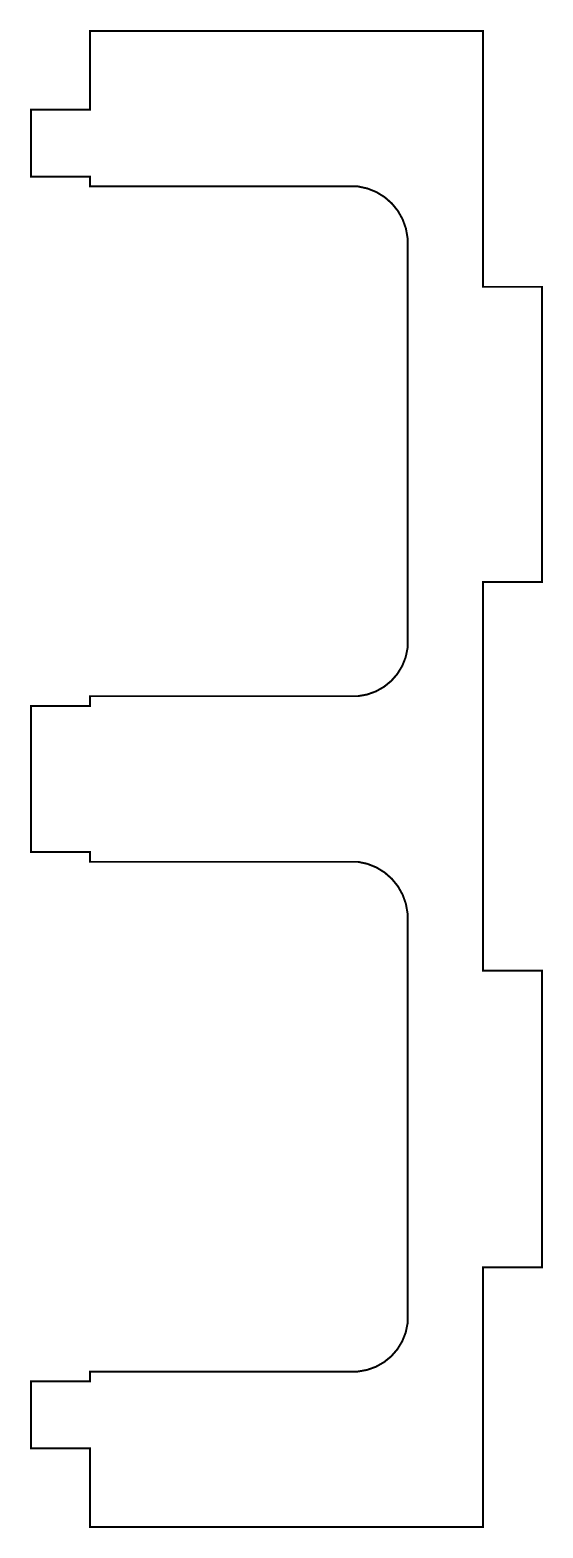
# Model space of a CAD drawing. Extents: x 0.39 to 1.42, y 0.4 to 3.4.
import ezdxf

# ---------------------------------------------------------------- set-up
doc = ezdxf.new("R2010")
doc.units = 0
doc.layers.get('0').update_dxf_attribs({"linetype": 'CONTINUOUS'})

msp = doc.modelspace()

# ---------------------------------------------------------------- linework, layer by layer
at = {"color": 5, "const_width": 0.003937}
msp.add_lwpolyline([(1.04861, 0.716851), (0.511828, 0.716851), (0.511828, 0.697157), (0.393718, 0.697157), (0.393718, 0.563314), (0.511828, 0.563314), (0.511828, 0.405817), (1.29921, 0.405817), (1.29921, 0.92551), (1.41732, 0.92551), (1.41732, 1.51828), (1.29921, 1.51828), (1.29921, 2.29563), (1.41732, 2.29563), (1.41732, 2.88618), (1.29921, 2.88618), (1.29921, 3.39794), (0.511828, 3.39794), (0.511828, 3.2405), (0.393718, 3.2405), (0.393718, 3.10661), (0.511828, 3.10661), (0.511828, 3.08697), (1.04861, 3.08697), (1.06755, 3.0829), (1.0855, 3.07574), (1.102, 3.0656), (1.11654, 3.05285), (1.12874, 3.03782), (1.13818, 3.02094), (1.14469, 3.00271), (1.14795, 2.98367), (1.14795, 2.16363), (1.14415, 2.1454), (1.13726, 2.12804), (1.12755, 2.11208), (1.11529, 2.09804), (1.1008, 2.08626), (1.08458, 2.0771), (1.067, 2.07081), (1.04861, 2.06754), (0.511828, 2.06754), (0.511828, 2.0479), (0.393718, 2.0479), (0.393718, 1.75592), (0.511828, 1.75592), (0.511828, 1.73622), (1.04861, 1.73622), (1.06755, 1.73221), (1.0855, 1.72504), (1.102, 1.7149), (1.11654, 1.70215), (1.12874, 1.68713), (1.13818, 1.67025), (1.14469, 1.65201), (1.14795, 1.63292), (1.14795, 0.812935), (1.14415, 0.794706), (1.13726, 0.777344), (1.12755, 0.761393), (1.11529, 0.747342), (1.1008, 0.735568), (1.08458, 0.7264), (1.067, 0.720107), (1.04861, 0.716851)], close=True, dxfattribs=at)

doc.saveas('drawing.dxf')
